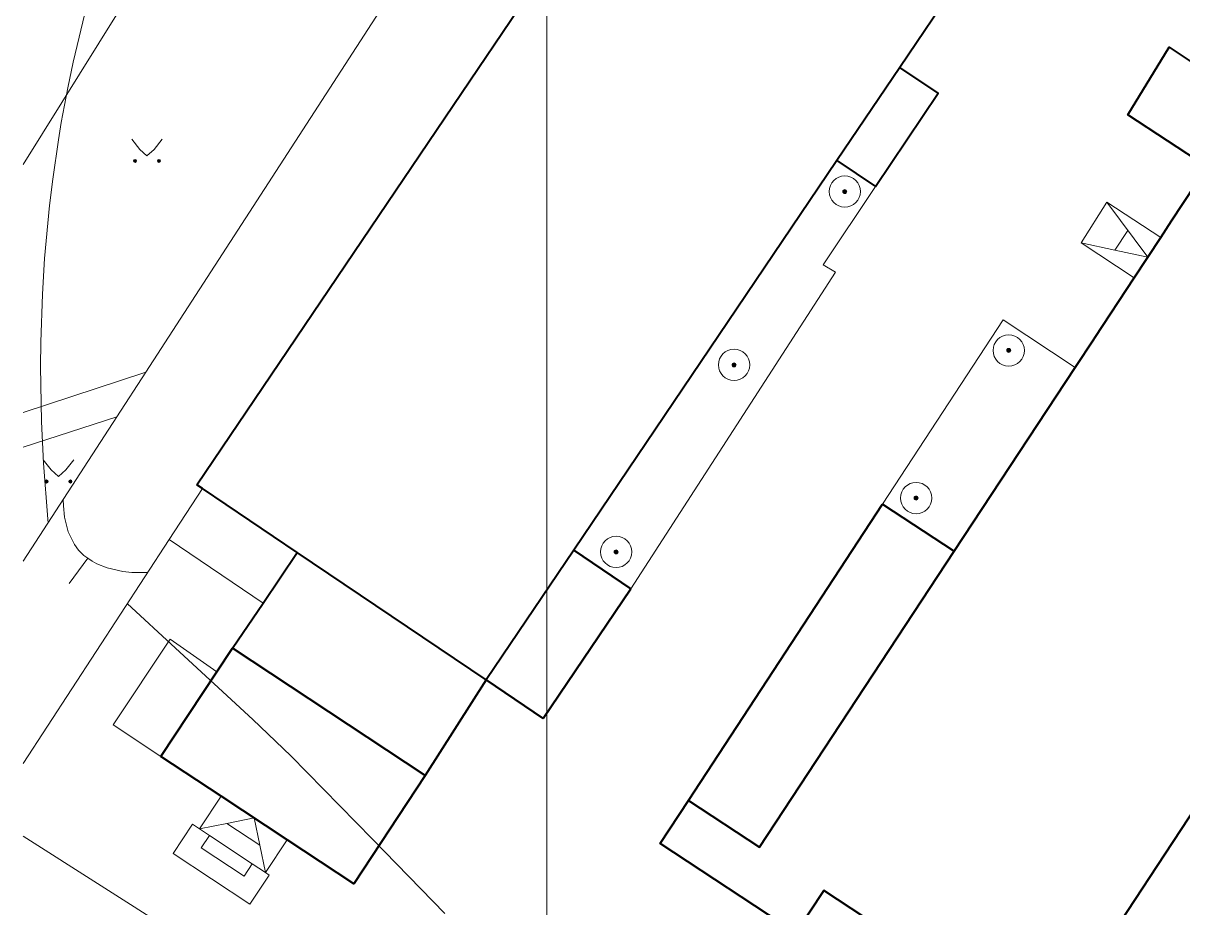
# Model space of a CAD drawing. Extents: x 1000 to 4000, y -5000 to -1000.
# Drawn here: x 1000 to 1074, y -4100 to -4043.5 of the extents above; entities that cross this region are included whole.
import ezdxf

# ---------------------------------------------------------------- set-up
doc = ezdxf.new("R2010")
doc.units = 0
doc.header["$MEASUREMENT"] = 0
for name, color, linetype in [('границы команд_1', 10, 'CONTINUOUS'), ('СЛОЙ_24', 7, 'CONTINUOUS'), ('СЛОЙ_40', 7, 'CONTINUOUS'), ('СЛОЙ_41', 7, 'CONTINUOUS'), ('СЛОЙ_50', 7, 'CONTINUOUS'), ('СЛОЙ_6', 7, 'CONTINUOUS'), ('СЛОЙ_7', 7, 'CONTINUOUS')]:
    doc.layers.add(name, color=color, linetype=linetype)

msp = doc.modelspace()

# ---------------------------------------------------------------- linework, layer by layer
at = {"layer": 'границы команд_1', "color": 251, "lineweight": 0}
msp.add_lwpolyline([(1033.439, -1863.261), (3102.461, -1863.261), (3102.461, -4710.896), (1033.439, -4710.896)], close=True, dxfattribs=at)
at = {"layer": 'СЛОЙ_24', "color": 253, "linetype": 'Continuous', "lineweight": 0}
for p, q in [((1000, -4068.332), (1007.826, -4065.748)), ((1000, -4070.548), (1005.969, -4068.615)), ((1000, -4095.4), (1062.136, -4134.938))]:
    msp.add_line(p, q, dxfattribs=at)
for points in [[(1007.826, -4065.748), (1048.675, -4002.658)], [(1005.969, -4068.615), (1007.826, -4065.748)], [(1000, -4077.834), (1005.969, -4068.615)], [(1000, -4090.761), (1009.31, -4076.437)]]:
    msp.add_lwpolyline(points, dxfattribs=at)
at = {"layer": 'СЛОЙ_40', "color": 253, "linetype": 'Continuous', "lineweight": 0}
msp.add_lwpolyline([(1032.682, -4000), (1000, -4052.481)], dxfattribs=at)
at = {"layer": 'СЛОЙ_41', "color": 253, "linetype": 'Continuous', "lineweight": 0}
for p, q in [((1006.929, -4050.865), (1007.439, -4051.515)), ((1008.879, -4050.865), (1008.369, -4051.515)), ((1007.439, -4051.515), (1007.899, -4051.925)), ((1008.369, -4051.515), (1007.899, -4051.925)), ((1001.277, -4071.349), (1001.787, -4071.999)), ((1003.227, -4071.349), (1002.717, -4071.999)), ((1001.787, -4071.999), (1002.247, -4072.409)), ((1002.717, -4071.999), (1002.247, -4072.409))]:
    msp.add_line(p, q, dxfattribs=at)
for centre in [(1007.143, -4052.253), (1008.664, -4052.253), (1001.491, -4072.737), (1003.012, -4072.737)]:
    msp.add_circle(centre, 0.0976, dxfattribs=at)
for points in [[(1007.105, -4052.343), (1007.088, -4052.172), (1007.105, -4052.163)], [(1007.124, -4052.349), (1007.105, -4052.163), (1007.124, -4052.157)], [(1007.105, -4052.343), (1007.105, -4052.163), (1007.124, -4052.349)], [(1007.143, -4052.351), (1007.124, -4052.157), (1007.143, -4052.155)], [(1007.124, -4052.349), (1007.124, -4052.157), (1007.143, -4052.351)], [(1008.626, -4052.343), (1008.609, -4052.172), (1008.626, -4052.163)], [(1008.645, -4052.349), (1008.626, -4052.163), (1008.645, -4052.157)], [(1008.626, -4052.343), (1008.626, -4052.163), (1008.645, -4052.349)], [(1008.664, -4052.351), (1008.645, -4052.157), (1008.664, -4052.155)], [(1008.645, -4052.349), (1008.645, -4052.157), (1008.664, -4052.351)], [(1007.047, -4052.272), (1007.045, -4052.253), (1007.047, -4052.234)], [(1007.052, -4052.29), (1007.047, -4052.234), (1007.052, -4052.216)], [(1007.047, -4052.272), (1007.047, -4052.234), (1007.052, -4052.29)], [(1007.061, -4052.307), (1007.052, -4052.216), (1007.061, -4052.199)], [(1007.052, -4052.29), (1007.052, -4052.216), (1007.061, -4052.307)], [(1007.074, -4052.322), (1007.061, -4052.199), (1007.074, -4052.184)], [(1007.061, -4052.307), (1007.061, -4052.199), (1007.074, -4052.322)], [(1007.088, -4052.334), (1007.074, -4052.184), (1007.088, -4052.172)], [(1007.074, -4052.322), (1007.074, -4052.184), (1007.088, -4052.334)], [(1007.088, -4052.334), (1007.088, -4052.172), (1007.105, -4052.343)], [(1008.568, -4052.272), (1008.566, -4052.253), (1008.568, -4052.234)], [(1008.573, -4052.29), (1008.568, -4052.234), (1008.573, -4052.216)], [(1008.568, -4052.272), (1008.568, -4052.234), (1008.573, -4052.29)], [(1008.582, -4052.307), (1008.573, -4052.216), (1008.582, -4052.199)], [(1008.573, -4052.29), (1008.573, -4052.216), (1008.582, -4052.307)], [(1008.595, -4052.322), (1008.582, -4052.199), (1008.595, -4052.184)], [(1008.582, -4052.307), (1008.582, -4052.199), (1008.595, -4052.322)], [(1008.609, -4052.334), (1008.595, -4052.184), (1008.609, -4052.172)], [(1008.595, -4052.322), (1008.595, -4052.184), (1008.609, -4052.334)], [(1008.609, -4052.334), (1008.609, -4052.172), (1008.626, -4052.343)], [(1001.395, -4072.756), (1001.393, -4072.737), (1001.395, -4072.718)], [(1001.4, -4072.774), (1001.395, -4072.718), (1001.4, -4072.7)], [(1001.395, -4072.756), (1001.395, -4072.718), (1001.4, -4072.774)], [(1001.409, -4072.791), (1001.4, -4072.7), (1001.409, -4072.683)], [(1001.4, -4072.774), (1001.4, -4072.7), (1001.409, -4072.791)], [(1001.422, -4072.806), (1001.409, -4072.683), (1001.422, -4072.668)], [(1001.409, -4072.791), (1001.409, -4072.683), (1001.422, -4072.806)], [(1001.436, -4072.818), (1001.422, -4072.668), (1001.436, -4072.656)], [(1001.422, -4072.806), (1001.422, -4072.668), (1001.436, -4072.818)], [(1001.453, -4072.827), (1001.436, -4072.656), (1001.453, -4072.647)], [(1001.436, -4072.818), (1001.436, -4072.656), (1001.453, -4072.827)], [(1001.472, -4072.833), (1001.453, -4072.647), (1001.472, -4072.641)], [(1001.453, -4072.827), (1001.453, -4072.647), (1001.472, -4072.833)], [(1001.491, -4072.835), (1001.472, -4072.641), (1001.491, -4072.639)], [(1001.472, -4072.833), (1001.472, -4072.641), (1001.491, -4072.835)], [(1002.916, -4072.756), (1002.914, -4072.737), (1002.916, -4072.718)], [(1002.921, -4072.774), (1002.916, -4072.718), (1002.921, -4072.7)], [(1002.916, -4072.756), (1002.916, -4072.718), (1002.921, -4072.774)], [(1002.93, -4072.791), (1002.921, -4072.7), (1002.93, -4072.683)], [(1002.921, -4072.774), (1002.921, -4072.7), (1002.93, -4072.791)], [(1002.943, -4072.806), (1002.93, -4072.683), (1002.943, -4072.668)], [(1002.93, -4072.791), (1002.93, -4072.683), (1002.943, -4072.806)], [(1002.957, -4072.818), (1002.943, -4072.668), (1002.957, -4072.656)], [(1002.943, -4072.806), (1002.943, -4072.668), (1002.957, -4072.818)], [(1002.974, -4072.827), (1002.957, -4072.656), (1002.974, -4072.647)], [(1002.957, -4072.818), (1002.957, -4072.656), (1002.974, -4072.827)], [(1002.993, -4072.833), (1002.974, -4072.647), (1002.993, -4072.641)], [(1002.974, -4072.827), (1002.974, -4072.647), (1002.993, -4072.833)], [(1003.012, -4072.835), (1002.993, -4072.641), (1003.012, -4072.639)], [(1002.993, -4072.833), (1002.993, -4072.641), (1003.012, -4072.835)]]:
    msp.add_solid(points, dxfattribs=at)
at = {"layer": 'СЛОЙ_41', "color": 253, "linetype": 'Continuous', "lineweight": 0, "extrusion": (0, 0, -1)}
for points in [[(-1007.143, -4052.351), (-1007.143, -4052.155), (-1007.162, -4052.349)], [(-1007.162, -4052.349), (-1007.143, -4052.155), (-1007.162, -4052.157)], [(-1007.162, -4052.349), (-1007.162, -4052.157), (-1007.18, -4052.343)], [(-1007.18, -4052.343), (-1007.162, -4052.157), (-1007.18, -4052.163)], [(-1007.18, -4052.343), (-1007.18, -4052.163), (-1007.197, -4052.334)], [(-1007.197, -4052.334), (-1007.18, -4052.163), (-1007.197, -4052.172)], [(-1008.664, -4052.351), (-1008.664, -4052.155), (-1008.683, -4052.349)], [(-1008.683, -4052.349), (-1008.664, -4052.155), (-1008.683, -4052.157)], [(-1008.683, -4052.349), (-1008.683, -4052.157), (-1008.701, -4052.343)], [(-1008.701, -4052.343), (-1008.683, -4052.157), (-1008.701, -4052.163)], [(-1008.701, -4052.343), (-1008.701, -4052.163), (-1008.718, -4052.334)], [(-1008.718, -4052.334), (-1008.701, -4052.163), (-1008.718, -4052.172)], [(-1007.197, -4052.334), (-1007.197, -4052.172), (-1007.212, -4052.322)], [(-1007.212, -4052.322), (-1007.197, -4052.172), (-1007.212, -4052.184)], [(-1007.212, -4052.322), (-1007.212, -4052.184), (-1007.224, -4052.307)], [(-1007.224, -4052.307), (-1007.212, -4052.184), (-1007.224, -4052.199)], [(-1007.224, -4052.307), (-1007.224, -4052.199), (-1007.233, -4052.29)], [(-1007.233, -4052.29), (-1007.224, -4052.199), (-1007.233, -4052.216)], [(-1007.233, -4052.29), (-1007.233, -4052.216), (-1007.238, -4052.272)], [(-1007.238, -4052.272), (-1007.233, -4052.216), (-1007.238, -4052.234)], [(-1007.238, -4052.272), (-1007.238, -4052.234), (-1007.24, -4052.253)], [(-1008.718, -4052.334), (-1008.718, -4052.172), (-1008.733, -4052.322)], [(-1008.733, -4052.322), (-1008.718, -4052.172), (-1008.733, -4052.184)], [(-1008.733, -4052.322), (-1008.733, -4052.184), (-1008.745, -4052.307)], [(-1008.745, -4052.307), (-1008.733, -4052.184), (-1008.745, -4052.199)], [(-1008.745, -4052.307), (-1008.745, -4052.199), (-1008.754, -4052.29)], [(-1008.754, -4052.29), (-1008.745, -4052.199), (-1008.754, -4052.216)], [(-1008.754, -4052.29), (-1008.754, -4052.216), (-1008.759, -4052.272)], [(-1008.759, -4052.272), (-1008.754, -4052.216), (-1008.759, -4052.234)], [(-1008.759, -4052.272), (-1008.759, -4052.234), (-1008.761, -4052.253)], [(-1001.491, -4072.835), (-1001.491, -4072.639), (-1001.51, -4072.833)], [(-1001.51, -4072.833), (-1001.491, -4072.639), (-1001.51, -4072.641)], [(-1001.51, -4072.833), (-1001.51, -4072.641), (-1001.528, -4072.827)], [(-1001.528, -4072.827), (-1001.51, -4072.641), (-1001.528, -4072.647)], [(-1001.528, -4072.827), (-1001.528, -4072.647), (-1001.545, -4072.818)], [(-1001.545, -4072.818), (-1001.528, -4072.647), (-1001.545, -4072.656)], [(-1001.545, -4072.818), (-1001.545, -4072.656), (-1001.56, -4072.806)], [(-1001.56, -4072.806), (-1001.545, -4072.656), (-1001.56, -4072.668)], [(-1001.56, -4072.806), (-1001.56, -4072.668), (-1001.572, -4072.791)], [(-1001.572, -4072.791), (-1001.56, -4072.668), (-1001.572, -4072.683)], [(-1001.572, -4072.791), (-1001.572, -4072.683), (-1001.581, -4072.774)], [(-1001.581, -4072.774), (-1001.572, -4072.683), (-1001.581, -4072.7)], [(-1001.581, -4072.774), (-1001.581, -4072.7), (-1001.586, -4072.756)], [(-1001.586, -4072.756), (-1001.581, -4072.7), (-1001.586, -4072.718)], [(-1001.586, -4072.756), (-1001.586, -4072.718), (-1001.588, -4072.737)], [(-1003.012, -4072.835), (-1003.012, -4072.639), (-1003.031, -4072.833)], [(-1003.031, -4072.833), (-1003.012, -4072.639), (-1003.031, -4072.641)], [(-1003.031, -4072.833), (-1003.031, -4072.641), (-1003.049, -4072.827)], [(-1003.049, -4072.827), (-1003.031, -4072.641), (-1003.049, -4072.647)], [(-1003.049, -4072.827), (-1003.049, -4072.647), (-1003.066, -4072.818)], [(-1003.066, -4072.818), (-1003.049, -4072.647), (-1003.066, -4072.656)], [(-1003.066, -4072.818), (-1003.066, -4072.656), (-1003.081, -4072.806)], [(-1003.081, -4072.806), (-1003.066, -4072.656), (-1003.081, -4072.668)], [(-1003.081, -4072.806), (-1003.081, -4072.668), (-1003.093, -4072.791)], [(-1003.093, -4072.791), (-1003.081, -4072.668), (-1003.093, -4072.683)], [(-1003.093, -4072.791), (-1003.093, -4072.683), (-1003.102, -4072.774)], [(-1003.102, -4072.774), (-1003.093, -4072.683), (-1003.102, -4072.7)], [(-1003.102, -4072.774), (-1003.102, -4072.7), (-1003.107, -4072.756)], [(-1003.107, -4072.756), (-1003.102, -4072.7), (-1003.107, -4072.718)], [(-1003.107, -4072.756), (-1003.107, -4072.718), (-1003.109, -4072.737)]]:
    msp.add_solid(points, dxfattribs=at)
at = {"layer": 'СЛОЙ_50', "color": 253, "linetype": 'Continuous', "lineweight": 0}
for points in [[(1004.071, -4042.301), (1003.187, -4045.955), (1002.844, -4047.595), (1002.435, -4049.796), (1002.251, -4050.903), (1001.888, -4053.41), (1001.684, -4055.093), (1001.461, -4057.351), (1001.37, -4058.487), (1001.229, -4060.771), (1001.127, -4063.843), (1001.113, -4065.391), (1001.17, -4068.9), (1001.294, -4071.557), (1001.568, -4075.134), (1001.592, -4075.375)], [(1002.559, -4073.882), (1002.564, -4074.288), (1002.633, -4075.007), (1002.872, -4075.962), (1003.274, -4076.768), (1003.536, -4077.115), (1003.872, -4077.455), (1004.136, -4077.646), (1004.399, -4077.838), (1004.695, -4077.999), (1005.353, -4078.261), (1006.369, -4078.485), (1006.936, -4078.543), (1007.941, -4078.543)], [(1004.136, -4077.646), (1002.944, -4079.252)], [(1006.645, -4080.537), (1009.726, -4083.386), (1014.659, -4087.934), (1017.098, -4090.274), (1022.302, -4095.58), (1026.914, -4100.347)]]:
    msp.add_lwpolyline(points, dxfattribs=at)
at = {"layer": 'СЛОЙ_6', "color": 253, "linetype": 'Continuous', "lineweight": 50}
for p, q in [((1038.79, -4079.585), (1035.153, -4077.13)), ((1038.79, -4079.585), (1033.196, -4087.874)), ((1033.196, -4087.874), (1029.559, -4085.419))]:
    msp.add_line(p, q, dxfattribs=at)
at = {"layer": 'СЛОЙ_6', "color": 253, "linetype": 'Continuous', "lineweight": 40}
for points in [[(1011.09, -4072.954), (1048.558, -4017.435), (1067.028, -4029.9), (1055.972, -4046.283)], [(1075.595, -4052.634), (1070.535, -4049.307), (1073.168, -4044.997), (1074.888, -4046.127), (1078.369, -4048.416)], [(1055.972, -4046.283), (1051.956, -4052.234)], [(1054.423, -4053.888), (1058.421, -4047.925), (1055.972, -4046.283)], [(1051.956, -4052.234), (1035.153, -4077.13)], [(1051.956, -4052.234), (1054.423, -4053.888)], [(1072.626, -4057.15), (1073.324, -4056.088), (1074.854, -4053.762), (1075.595, -4052.634)], [(1070.937, -4059.719), (1072.626, -4057.15)], [(1067.172, -4065.445), (1067.205, -4065.395), (1068.334, -4063.677), (1068.445, -4063.509), (1070.937, -4059.719)], [(1059.449, -4077.191), (1067.172, -4065.445)], [(1011.442, -4073.192), (1011.09, -4072.954)], [(1017.497, -4077.279), (1011.442, -4073.192)], [(1088.168, -4073.318), (1087.009, -4075.081), (1083.938, -4079.751), (1082.811, -4081.466), (1075.426, -4092.697), (1072.888, -4096.557), (1070.489, -4100.206)], [(1042.485, -4093.122), (1054.869, -4074.18)], [(1054.869, -4074.18), (1059.449, -4077.191)], [(1015.318, -4080.502), (1017.497, -4077.279)], [(1029.559, -4085.419), (1017.497, -4077.279)], [(1035.153, -4077.13), (1029.559, -4085.419)], [(1042.485, -4093.122), (1047.01, -4096.108), (1059.449, -4077.191)], [(1013.364, -4083.391), (1015.318, -4080.502)], [(1012.364, -4084.903), (1013.364, -4083.391)], [(1025.674, -4091.53), (1013.364, -4083.391)], [(1008.793, -4090.305), (1012.364, -4084.903)], [(1029.559, -4085.419), (1025.674, -4091.53)], [(1012.63, -4092.841), (1008.793, -4090.305)], [(1025.674, -4091.53), (1021.103, -4098.444), (1016.848, -4095.63)], [(1016.848, -4095.63), (1012.63, -4092.841)], [(1049.341, -4101.572), (1040.68, -4095.858), (1042.485, -4093.122)], [(1070.489, -4100.206), (1065.943, -4107.119), (1064.015, -4107.371), (1051.126, -4098.867), (1049.341, -4101.572)]]:
    msp.add_lwpolyline(points, dxfattribs=at)
at = {"layer": 'СЛОЙ_7', "color": 253, "linetype": 'Continuous', "lineweight": 0}
for p, q in [((1054.423, -4053.888), (1051.071, -4058.887)), ((1067.548, -4057.491), (1069.19, -4054.89)), ((1069.19, -4054.89), (1072.626, -4057.15)), ((1071.798, -4058.409), (1069.19, -4054.89)), ((1070.524, -4056.69), (1069.692, -4057.954)), ((1070.937, -4059.719), (1067.548, -4057.491)), ((1067.548, -4057.491), (1069.692, -4057.954)), ((1069.692, -4057.954), (1071.798, -4058.409)), ((1051.869, -4059.369), (1038.79, -4079.585)), ((1051.071, -4058.887), (1051.869, -4059.369)), ((1054.869, -4074.18), (1062.567, -4062.417)), ((1062.567, -4062.417), (1067.172, -4065.445)), ((1011.442, -4073.192), (1009.31, -4076.437)), ((1009.31, -4076.437), (1015.318, -4080.502)), ((1005.752, -4088.294), (1009.375, -4082.814)), ((1009.375, -4082.814), (1012.364, -4084.903)), ((1008.793, -4090.305), (1005.752, -4088.294)), ((1012.63, -4092.841), (1011.249, -4094.93)), ((1012.994, -4094.583), (1014.74, -4094.236)), ((1014.74, -4094.236), (1015.467, -4097.718)), ((1010.801, -4094.634), (1009.567, -4096.5)), ((1010.801, -4094.634), (1011.249, -4094.93)), ((1011.249, -4094.93), (1012.994, -4094.583)), ((1011.249, -4094.93), (1011.886, -4095.351)), ((1015.103, -4095.977), (1012.994, -4094.583)), ((1011.886, -4095.351), (1011.369, -4096.133)), ((1011.886, -4095.351), (1014.627, -4097.163)), ((1015.467, -4097.718), (1016.848, -4095.63)), ((1014.478, -4099.747), (1009.567, -4096.5)), ((1014.11, -4097.945), (1011.369, -4096.133)), ((1014.627, -4097.163), (1014.11, -4097.945)), ((1014.627, -4097.163), (1015.467, -4097.718)), ((1015.712, -4097.88), (1014.478, -4099.747)), ((1015.712, -4097.88), (1015.467, -4097.718))]:
    msp.add_line(p, q, dxfattribs=at)
for centre, radius in [((1052.457, -4054.212), 1), ((1052.457, -4054.212), 0.127), ((1062.925, -4064.363), 1), ((1045.388, -4065.287), 1), ((1062.925, -4064.363), 0.127), ((1045.388, -4065.287), 0.127), ((1057.012, -4073.795), 1), ((1057.012, -4073.795), 0.127), ((1037.859, -4077.237), 1), ((1037.859, -4077.237), 0.127)]:
    msp.add_circle(centre, radius, dxfattribs=at)
for points in [[(1052.332, -4054.237), (1052.33, -4054.212), (1052.332, -4054.187)], [(1052.34, -4054.261), (1052.332, -4054.187), (1052.34, -4054.163)], [(1052.332, -4054.237), (1052.332, -4054.187), (1052.34, -4054.261)], [(1052.351, -4054.283), (1052.34, -4054.163), (1052.351, -4054.141)], [(1052.34, -4054.261), (1052.34, -4054.163), (1052.351, -4054.283)], [(1052.367, -4054.302), (1052.351, -4054.141), (1052.367, -4054.122)], [(1052.351, -4054.283), (1052.351, -4054.141), (1052.367, -4054.302)], [(1052.387, -4054.318), (1052.367, -4054.122), (1052.387, -4054.106)], [(1052.367, -4054.302), (1052.367, -4054.122), (1052.387, -4054.318)], [(1052.409, -4054.33), (1052.387, -4054.106), (1052.409, -4054.094)], [(1052.387, -4054.318), (1052.387, -4054.106), (1052.409, -4054.33)], [(1052.433, -4054.337), (1052.409, -4054.094), (1052.433, -4054.087)], [(1052.409, -4054.33), (1052.409, -4054.094), (1052.433, -4054.337)], [(1052.457, -4054.34), (1052.433, -4054.087), (1052.457, -4054.085)], [(1052.433, -4054.337), (1052.433, -4054.087), (1052.457, -4054.34)], [(1062.8, -4064.388), (1062.798, -4064.363), (1062.8, -4064.338)], [(1062.808, -4064.412), (1062.8, -4064.338), (1062.808, -4064.314)], [(1062.8, -4064.388), (1062.8, -4064.338), (1062.808, -4064.412)], [(1062.819, -4064.434), (1062.808, -4064.314), (1062.819, -4064.292)], [(1062.808, -4064.412), (1062.808, -4064.314), (1062.819, -4064.434)], [(1062.835, -4064.453), (1062.819, -4064.292), (1062.835, -4064.273)], [(1062.819, -4064.434), (1062.819, -4064.292), (1062.835, -4064.453)], [(1062.855, -4064.469), (1062.835, -4064.273), (1062.855, -4064.257)], [(1062.835, -4064.453), (1062.835, -4064.273), (1062.855, -4064.469)], [(1062.877, -4064.481), (1062.855, -4064.257), (1062.877, -4064.245)], [(1062.855, -4064.469), (1062.855, -4064.257), (1062.877, -4064.481)], [(1062.901, -4064.488), (1062.877, -4064.245), (1062.901, -4064.238)], [(1062.877, -4064.481), (1062.877, -4064.245), (1062.901, -4064.488)], [(1062.925, -4064.491), (1062.901, -4064.238), (1062.925, -4064.236)], [(1062.901, -4064.488), (1062.901, -4064.238), (1062.925, -4064.491)], [(1045.263, -4065.312), (1045.261, -4065.287), (1045.263, -4065.262)], [(1045.271, -4065.336), (1045.263, -4065.262), (1045.271, -4065.238)], [(1045.263, -4065.312), (1045.263, -4065.262), (1045.271, -4065.336)], [(1045.282, -4065.358), (1045.271, -4065.238), (1045.282, -4065.216)], [(1045.271, -4065.336), (1045.271, -4065.238), (1045.282, -4065.358)], [(1045.298, -4065.377), (1045.282, -4065.216), (1045.298, -4065.197)], [(1045.282, -4065.358), (1045.282, -4065.216), (1045.298, -4065.377)], [(1045.318, -4065.393), (1045.298, -4065.197), (1045.318, -4065.181)], [(1045.298, -4065.377), (1045.298, -4065.197), (1045.318, -4065.393)], [(1045.34, -4065.405), (1045.318, -4065.181), (1045.34, -4065.169)], [(1045.318, -4065.393), (1045.318, -4065.181), (1045.34, -4065.405)], [(1045.364, -4065.412), (1045.34, -4065.169), (1045.364, -4065.162)], [(1045.34, -4065.405), (1045.34, -4065.169), (1045.364, -4065.412)], [(1045.388, -4065.415), (1045.364, -4065.162), (1045.388, -4065.16)], [(1045.364, -4065.412), (1045.364, -4065.162), (1045.388, -4065.415)], [(1056.887, -4073.82), (1056.885, -4073.795), (1056.887, -4073.77)], [(1056.895, -4073.844), (1056.887, -4073.77), (1056.895, -4073.746)], [(1056.887, -4073.82), (1056.887, -4073.77), (1056.895, -4073.844)], [(1056.906, -4073.866), (1056.895, -4073.746), (1056.906, -4073.724)], [(1056.895, -4073.844), (1056.895, -4073.746), (1056.906, -4073.866)], [(1056.922, -4073.885), (1056.906, -4073.724), (1056.922, -4073.705)], [(1056.906, -4073.866), (1056.906, -4073.724), (1056.922, -4073.885)], [(1056.942, -4073.901), (1056.922, -4073.705), (1056.942, -4073.689)], [(1056.922, -4073.885), (1056.922, -4073.705), (1056.942, -4073.901)], [(1056.964, -4073.913), (1056.942, -4073.689), (1056.964, -4073.677)], [(1056.942, -4073.901), (1056.942, -4073.689), (1056.964, -4073.913)], [(1056.988, -4073.92), (1056.964, -4073.677), (1056.988, -4073.67)], [(1056.964, -4073.913), (1056.964, -4073.677), (1056.988, -4073.92)], [(1057.012, -4073.923), (1056.988, -4073.67), (1057.012, -4073.668)], [(1056.988, -4073.92), (1056.988, -4073.67), (1057.012, -4073.923)], [(1037.734, -4077.262), (1037.732, -4077.237), (1037.734, -4077.212)], [(1037.742, -4077.286), (1037.734, -4077.212), (1037.742, -4077.188)], [(1037.734, -4077.262), (1037.734, -4077.212), (1037.742, -4077.286)], [(1037.753, -4077.308), (1037.742, -4077.188), (1037.753, -4077.166)], [(1037.742, -4077.286), (1037.742, -4077.188), (1037.753, -4077.308)], [(1037.769, -4077.327), (1037.753, -4077.166), (1037.769, -4077.147)], [(1037.753, -4077.308), (1037.753, -4077.166), (1037.769, -4077.327)], [(1037.789, -4077.343), (1037.769, -4077.147), (1037.789, -4077.131)], [(1037.769, -4077.327), (1037.769, -4077.147), (1037.789, -4077.343)], [(1037.811, -4077.355), (1037.789, -4077.131), (1037.811, -4077.119)], [(1037.789, -4077.343), (1037.789, -4077.131), (1037.811, -4077.355)], [(1037.835, -4077.362), (1037.811, -4077.119), (1037.835, -4077.112)], [(1037.811, -4077.355), (1037.811, -4077.119), (1037.835, -4077.362)], [(1037.859, -4077.365), (1037.835, -4077.112), (1037.859, -4077.11)], [(1037.835, -4077.362), (1037.835, -4077.112), (1037.859, -4077.365)]]:
    msp.add_solid(points, dxfattribs=at)
at = {"layer": 'СЛОЙ_7', "color": 253, "linetype": 'Continuous', "lineweight": 0, "extrusion": (0, 0, -1)}
for points in [[(-1052.457, -4054.34), (-1052.457, -4054.085), (-1052.482, -4054.337)], [(-1052.482, -4054.337), (-1052.457, -4054.085), (-1052.482, -4054.087)], [(-1052.482, -4054.337), (-1052.482, -4054.087), (-1052.506, -4054.33)], [(-1052.506, -4054.33), (-1052.482, -4054.087), (-1052.506, -4054.094)], [(-1052.506, -4054.33), (-1052.506, -4054.094), (-1052.528, -4054.318)], [(-1052.528, -4054.318), (-1052.506, -4054.094), (-1052.528, -4054.106)], [(-1052.528, -4054.318), (-1052.528, -4054.106), (-1052.548, -4054.302)], [(-1052.548, -4054.302), (-1052.528, -4054.106), (-1052.548, -4054.122)], [(-1052.548, -4054.302), (-1052.548, -4054.122), (-1052.563, -4054.283)], [(-1052.563, -4054.283), (-1052.548, -4054.122), (-1052.563, -4054.141)], [(-1052.563, -4054.283), (-1052.563, -4054.141), (-1052.575, -4054.261)], [(-1052.575, -4054.261), (-1052.563, -4054.141), (-1052.575, -4054.163)], [(-1052.575, -4054.261), (-1052.575, -4054.163), (-1052.582, -4054.237)], [(-1052.582, -4054.237), (-1052.575, -4054.163), (-1052.582, -4054.187)], [(-1052.582, -4054.237), (-1052.582, -4054.187), (-1052.585, -4054.212)], [(-1062.925, -4064.491), (-1062.925, -4064.236), (-1062.95, -4064.488)], [(-1062.95, -4064.488), (-1062.925, -4064.236), (-1062.95, -4064.238)], [(-1062.95, -4064.488), (-1062.95, -4064.238), (-1062.974, -4064.481)], [(-1062.974, -4064.481), (-1062.95, -4064.238), (-1062.974, -4064.245)], [(-1062.974, -4064.481), (-1062.974, -4064.245), (-1062.996, -4064.469)], [(-1062.996, -4064.469), (-1062.974, -4064.245), (-1062.996, -4064.257)], [(-1062.996, -4064.469), (-1062.996, -4064.257), (-1063.016, -4064.453)], [(-1063.016, -4064.453), (-1062.996, -4064.257), (-1063.016, -4064.273)], [(-1063.016, -4064.453), (-1063.016, -4064.273), (-1063.031, -4064.434)], [(-1063.031, -4064.434), (-1063.016, -4064.273), (-1063.031, -4064.292)], [(-1063.031, -4064.434), (-1063.031, -4064.292), (-1063.043, -4064.412)], [(-1063.043, -4064.412), (-1063.031, -4064.292), (-1063.043, -4064.314)], [(-1063.043, -4064.412), (-1063.043, -4064.314), (-1063.05, -4064.388)], [(-1063.05, -4064.388), (-1063.043, -4064.314), (-1063.05, -4064.338)], [(-1063.05, -4064.388), (-1063.05, -4064.338), (-1063.053, -4064.363)], [(-1045.388, -4065.415), (-1045.388, -4065.16), (-1045.413, -4065.412)], [(-1045.413, -4065.412), (-1045.388, -4065.16), (-1045.413, -4065.162)], [(-1045.413, -4065.412), (-1045.413, -4065.162), (-1045.437, -4065.405)], [(-1045.437, -4065.405), (-1045.413, -4065.162), (-1045.437, -4065.169)], [(-1045.437, -4065.405), (-1045.437, -4065.169), (-1045.459, -4065.393)], [(-1045.459, -4065.393), (-1045.437, -4065.169), (-1045.459, -4065.181)], [(-1045.459, -4065.393), (-1045.459, -4065.181), (-1045.479, -4065.377)], [(-1045.479, -4065.377), (-1045.459, -4065.181), (-1045.479, -4065.197)], [(-1045.479, -4065.377), (-1045.479, -4065.197), (-1045.494, -4065.358)], [(-1045.494, -4065.358), (-1045.479, -4065.197), (-1045.494, -4065.216)], [(-1045.494, -4065.358), (-1045.494, -4065.216), (-1045.506, -4065.336)], [(-1045.506, -4065.336), (-1045.494, -4065.216), (-1045.506, -4065.238)], [(-1045.506, -4065.336), (-1045.506, -4065.238), (-1045.513, -4065.312)], [(-1045.513, -4065.312), (-1045.506, -4065.238), (-1045.513, -4065.262)], [(-1045.513, -4065.312), (-1045.513, -4065.262), (-1045.516, -4065.287)], [(-1057.012, -4073.923), (-1057.012, -4073.668), (-1057.037, -4073.92)], [(-1057.037, -4073.92), (-1057.012, -4073.668), (-1057.037, -4073.67)], [(-1057.037, -4073.92), (-1057.037, -4073.67), (-1057.061, -4073.913)], [(-1057.061, -4073.913), (-1057.037, -4073.67), (-1057.061, -4073.677)], [(-1057.061, -4073.913), (-1057.061, -4073.677), (-1057.083, -4073.901)], [(-1057.083, -4073.901), (-1057.061, -4073.677), (-1057.083, -4073.689)], [(-1057.083, -4073.901), (-1057.083, -4073.689), (-1057.103, -4073.885)], [(-1057.103, -4073.885), (-1057.083, -4073.689), (-1057.103, -4073.705)], [(-1057.103, -4073.885), (-1057.103, -4073.705), (-1057.118, -4073.866)], [(-1057.118, -4073.866), (-1057.103, -4073.705), (-1057.118, -4073.724)], [(-1057.118, -4073.866), (-1057.118, -4073.724), (-1057.13, -4073.844)], [(-1057.13, -4073.844), (-1057.118, -4073.724), (-1057.13, -4073.746)], [(-1057.13, -4073.844), (-1057.13, -4073.746), (-1057.137, -4073.82)], [(-1057.137, -4073.82), (-1057.13, -4073.746), (-1057.137, -4073.77)], [(-1057.137, -4073.82), (-1057.137, -4073.77), (-1057.14, -4073.795)], [(-1037.859, -4077.365), (-1037.859, -4077.11), (-1037.884, -4077.362)], [(-1037.884, -4077.362), (-1037.859, -4077.11), (-1037.884, -4077.112)], [(-1037.884, -4077.362), (-1037.884, -4077.112), (-1037.908, -4077.355)], [(-1037.908, -4077.355), (-1037.884, -4077.112), (-1037.908, -4077.119)], [(-1037.908, -4077.355), (-1037.908, -4077.119), (-1037.93, -4077.343)], [(-1037.93, -4077.343), (-1037.908, -4077.119), (-1037.93, -4077.131)], [(-1037.93, -4077.343), (-1037.93, -4077.131), (-1037.95, -4077.327)], [(-1037.95, -4077.327), (-1037.93, -4077.131), (-1037.95, -4077.147)], [(-1037.95, -4077.327), (-1037.95, -4077.147), (-1037.965, -4077.308)], [(-1037.965, -4077.308), (-1037.95, -4077.147), (-1037.965, -4077.166)], [(-1037.965, -4077.308), (-1037.965, -4077.166), (-1037.977, -4077.286)], [(-1037.977, -4077.286), (-1037.965, -4077.166), (-1037.977, -4077.188)], [(-1037.977, -4077.286), (-1037.977, -4077.188), (-1037.984, -4077.262)], [(-1037.984, -4077.262), (-1037.977, -4077.188), (-1037.984, -4077.212)], [(-1037.984, -4077.262), (-1037.984, -4077.212), (-1037.987, -4077.237)]]:
    msp.add_solid(points, dxfattribs=at)

doc.saveas('drawing.dxf')
